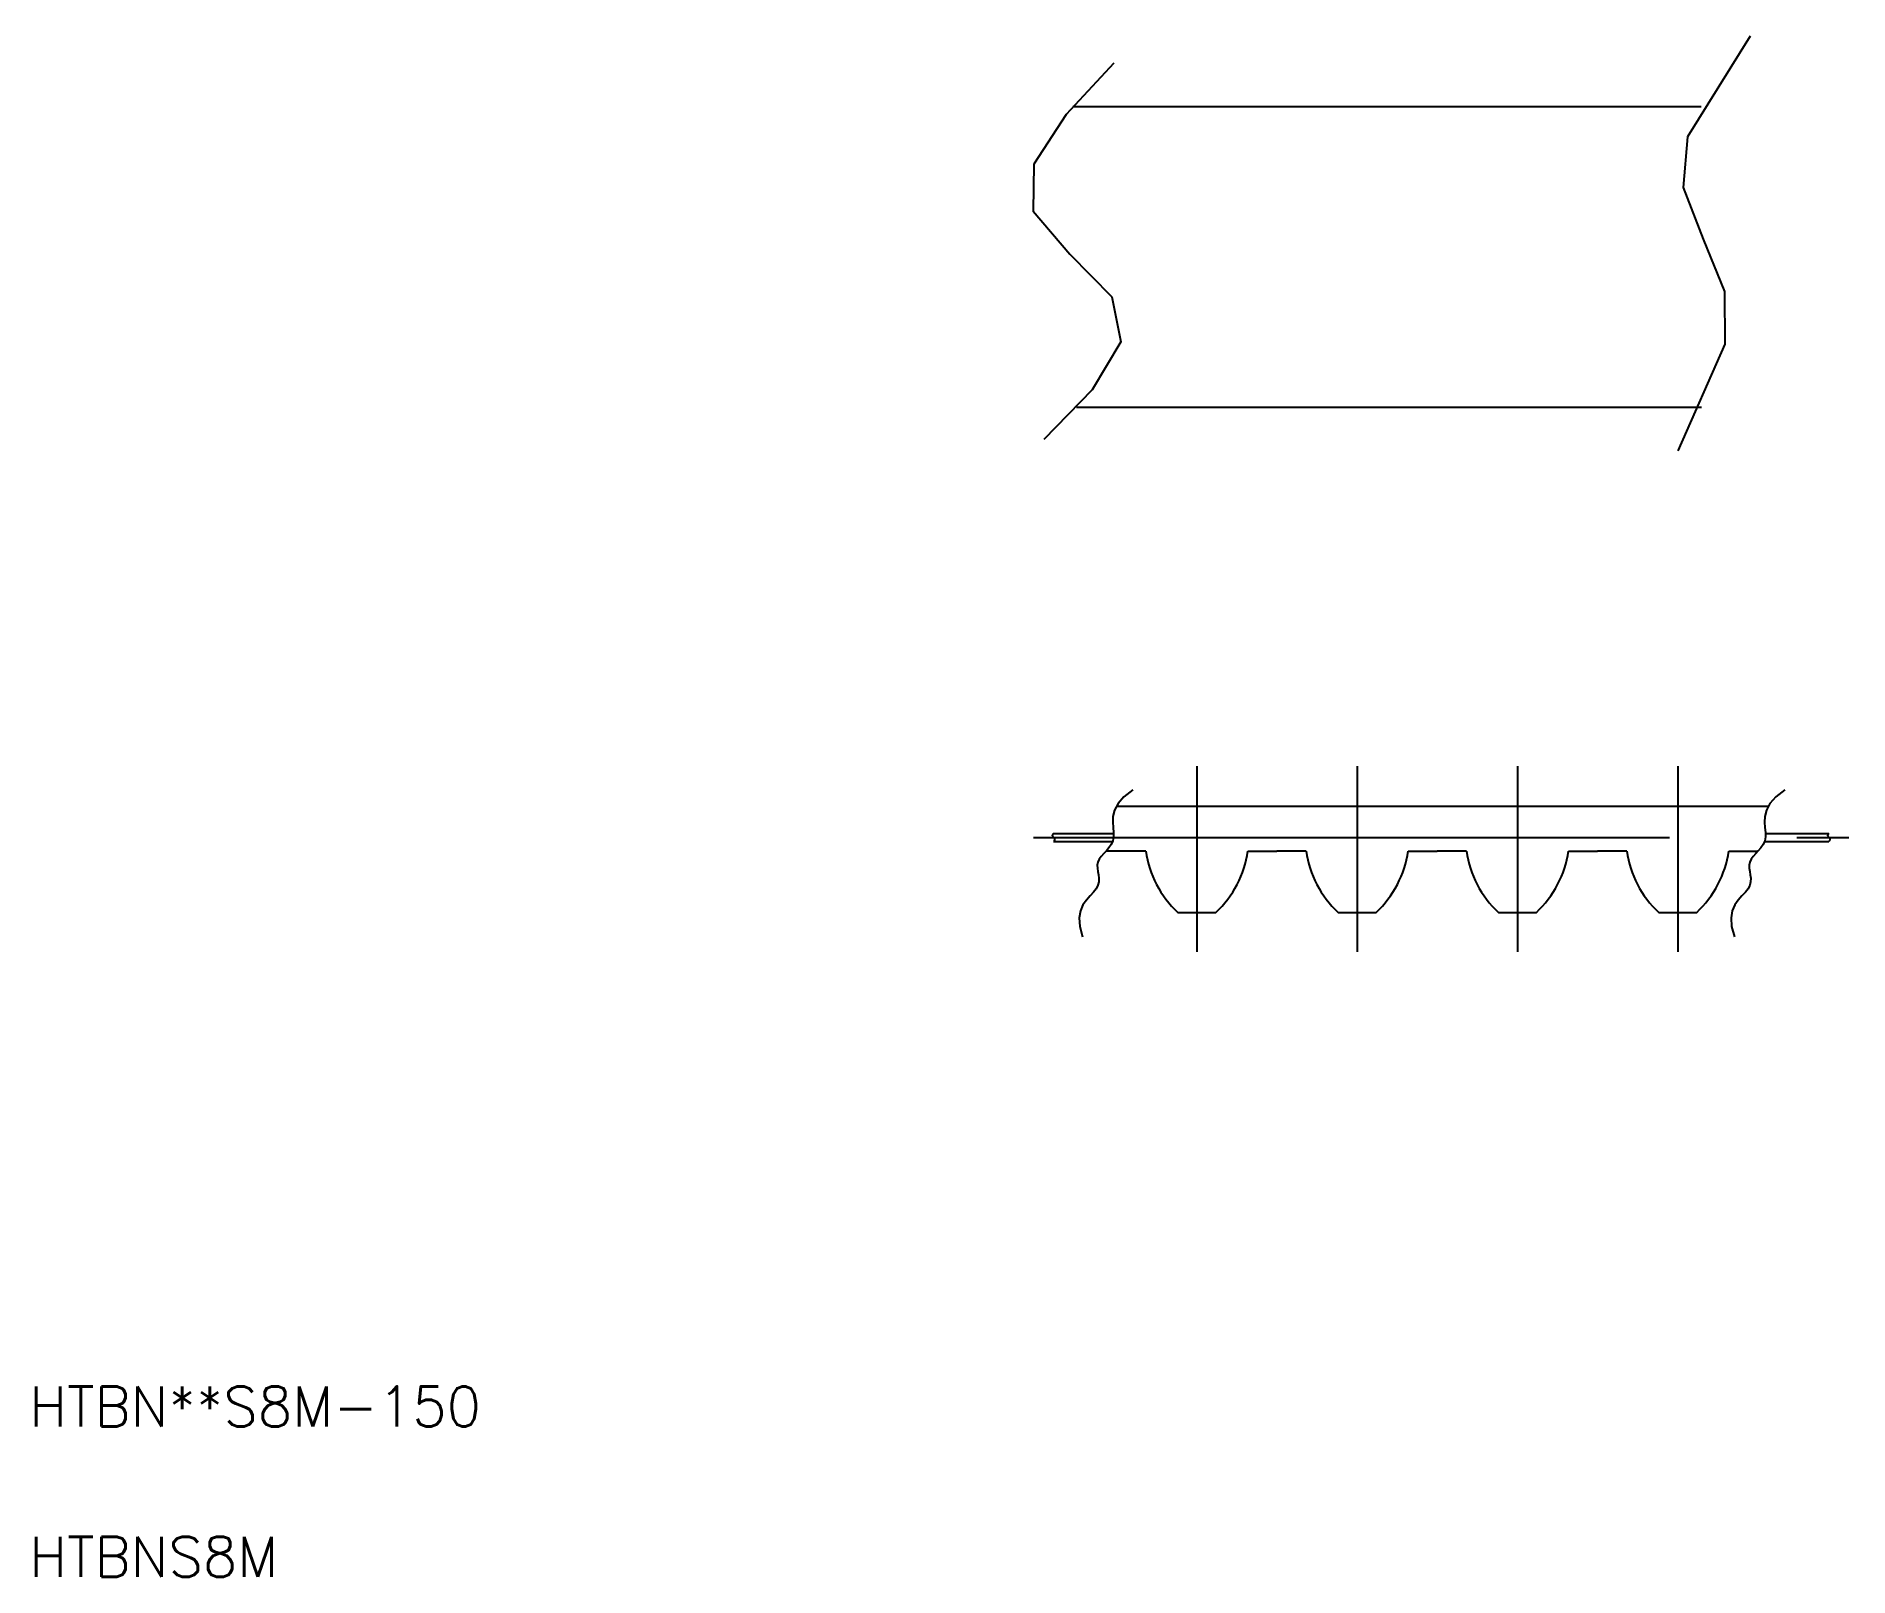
# Model space of a CAD drawing. Extents: x 5.3 to 95.8, y 5 to 81.9.
import ezdxf

# ---------------------------------------------------------------- set-up
doc = ezdxf.new("R2010")
doc.units = 0
doc.linetypes.add('CENTER', pattern=[50.8, 31.75, -6.35, 6.35, -6.35])
doc.layers.get('0').update_dxf_attribs({"linetype": 'CONTINUOUS'})
doc.layers.add('CENTER', color=1, linetype='CENTER')
doc.styles.get("Standard").update_dxf_attribs({"font": 'txt', "bigfont": 'BIGFONT'})

msp = doc.modelspace()

# ---------------------------------------------------------------- linework, layer by layer
at = {"color": 7, "linetype": 'CONTINUOUS'}
for p, q in [((57.079, 78.385), (88.431, 78.385)), ((57.263, 63.385), (88.449, 63.385)), ((59.262, 43.463), (91.796, 43.463)), ((67.395, 43.463), (67.395, 43.463)), ((75.529, 43.463), (75.529, 43.463)), ((56.105, 42.099), (59.108, 42.099)), ((56.105, 41.699), (59.057, 41.699)), ((91.591, 41.699), (94.796, 41.699)), ((91.642, 42.099), (94.796, 42.099)), ((60.716, 41.213), (58.728, 41.213)), ((65.808, 41.213), (67.262, 41.213)), ((68.716, 41.213), (67.262, 41.213)), ((73.808, 41.213), (75.262, 41.213)), ((76.716, 41.213), (75.262, 41.213)), ((81.808, 41.213), (83.262, 41.213)), ((84.716, 41.213), (83.262, 41.213)), ((89.808, 41.213), (91.262, 41.213)), ((62.312, 38.163), (64.212, 38.163)), ((70.312, 38.163), (72.212, 38.163)), ((78.312, 38.163), (80.212, 38.163)), ((86.312, 38.163), (88.212, 38.163))]:
    msp.add_line(p, q, dxfattribs=at)
at = {"color": 3, "linetype": 'CONTINUOUS', "flags": 128}
for points in [[(90.876, 81.892), (87.752, 76.877), (87.539, 74.336), (88.529, 71.761), (89.593, 69.152), (89.611, 66.516), (87.273, 61.196)], [(59.125, 80.542), (56.733, 77.983), (55.129, 75.499), (55.101, 73.164), (56.927, 71.009), (59.017, 68.892), (59.474, 66.645), (58.035, 64.241), (55.634, 61.759)]]:
    msp.add_lwpolyline(points, dxfattribs=at)
at = {"color": 3, "linetype": 'CONTINUOUS'}
for points in [[(60.068, 44.285), (59.623, 43.93), (59.328, 43.588), (59.156, 43.262), (59.077, 42.954), (59.062, 42.664), (59.082, 42.395), (59.107, 42.147), (59.11, 41.924), (59.067, 41.724), (58.984, 41.545), (58.873, 41.383), (58.747, 41.233), (58.616, 41.092), (58.494, 40.954), (58.393, 40.816), (58.324, 40.674), (58.296, 40.524), (58.3, 40.367), (58.322, 40.203), (58.349, 40.035), (58.368, 39.864), (58.366, 39.69), (58.329, 39.516), (58.245, 39.342), (58.107, 39.167), (57.933, 38.982), (57.749, 38.774), (57.58, 38.53), (57.452, 38.236), (57.39, 37.882), (57.418, 37.453), (57.563, 36.938)], [(92.603, 44.285), (92.157, 43.93), (91.863, 43.588), (91.69, 43.262), (91.611, 42.954), (91.596, 42.664), (91.616, 42.395), (91.642, 42.147), (91.644, 41.924), (91.601, 41.724), (91.518, 41.545), (91.408, 41.383), (91.281, 41.233), (91.151, 41.092), (91.029, 40.954), (90.927, 40.816), (90.858, 40.674), (90.83, 40.524), (90.834, 40.367), (90.856, 40.203), (90.883, 40.035), (90.902, 39.864), (90.9, 39.69), (90.864, 39.516), (90.78, 39.342), (90.641, 39.167), (90.468, 38.982), (90.284, 38.774), (90.115, 38.53), (89.986, 38.236), (89.924, 37.882), (89.953, 37.453), (90.098, 36.938)], [(56.105, 42.099), (56.075, 42.063), (56.056, 42.032), (56.048, 42.004), (56.049, 41.98), (56.057, 41.957), (56.07, 41.937), (56.087, 41.917), (56.105, 41.899), (56.124, 41.88), (56.141, 41.86), (56.154, 41.84), (56.162, 41.817), (56.163, 41.793), (56.155, 41.765), (56.136, 41.734), (56.105, 41.699)], [(94.796, 42.099), (94.765, 42.063), (94.747, 42.032), (94.739, 42.004), (94.74, 41.98), (94.748, 41.957), (94.761, 41.937), (94.778, 41.917), (94.796, 41.899), (94.815, 41.88), (94.831, 41.86), (94.845, 41.84), (94.852, 41.817), (94.853, 41.793), (94.845, 41.765), (94.827, 41.734), (94.796, 41.699)]]:
    msp.add_lwpolyline(points, dxfattribs=at)
at = {"color": 7, "linetype": 'CONTINUOUS'}
for centre, start, end in [((65.862, 41.963), 188.29274, 226.95092), ((60.662, 41.963), 313.04908, 351.70726), ((73.862, 41.963), 188.29274, 226.95092), ((68.662, 41.963), 313.04908, 351.70726), ((81.862, 41.963), 188.29274, 226.95092), ((76.662, 41.963), 313.04908, 351.70726), ((89.862, 41.963), 188.29274, 226.95092), ((84.662, 41.963), 313.04908, 351.70726)]:
    msp.add_arc(centre, 5.2, start, end, dxfattribs=at)
at = {"layer": 'CENTER', "color": 1, "linetype": 'CENTER'}
for p, q in [((63.262, 45.463), (63.262, 36.186)), ((71.262, 45.463), (71.262, 36.186)), ((79.262, 45.463), (79.262, 36.186)), ((87.262, 45.463), (87.262, 36.186)), ((55.105, 41.899), (95.796, 41.899))]:
    msp.add_line(p, q, dxfattribs=at)

# ---------------------------------------------------------------- texts
at = {"color": 7, "linetype": 'CONTINUOUS'}
for s, p in [('HTBN**S8M-150', (5, 12.5)), ('HTBNS8M', (5, 5))]:
    msp.add_text(s, height=2, dxfattribs=at).set_placement(p)

doc.saveas('drawing.dxf')
